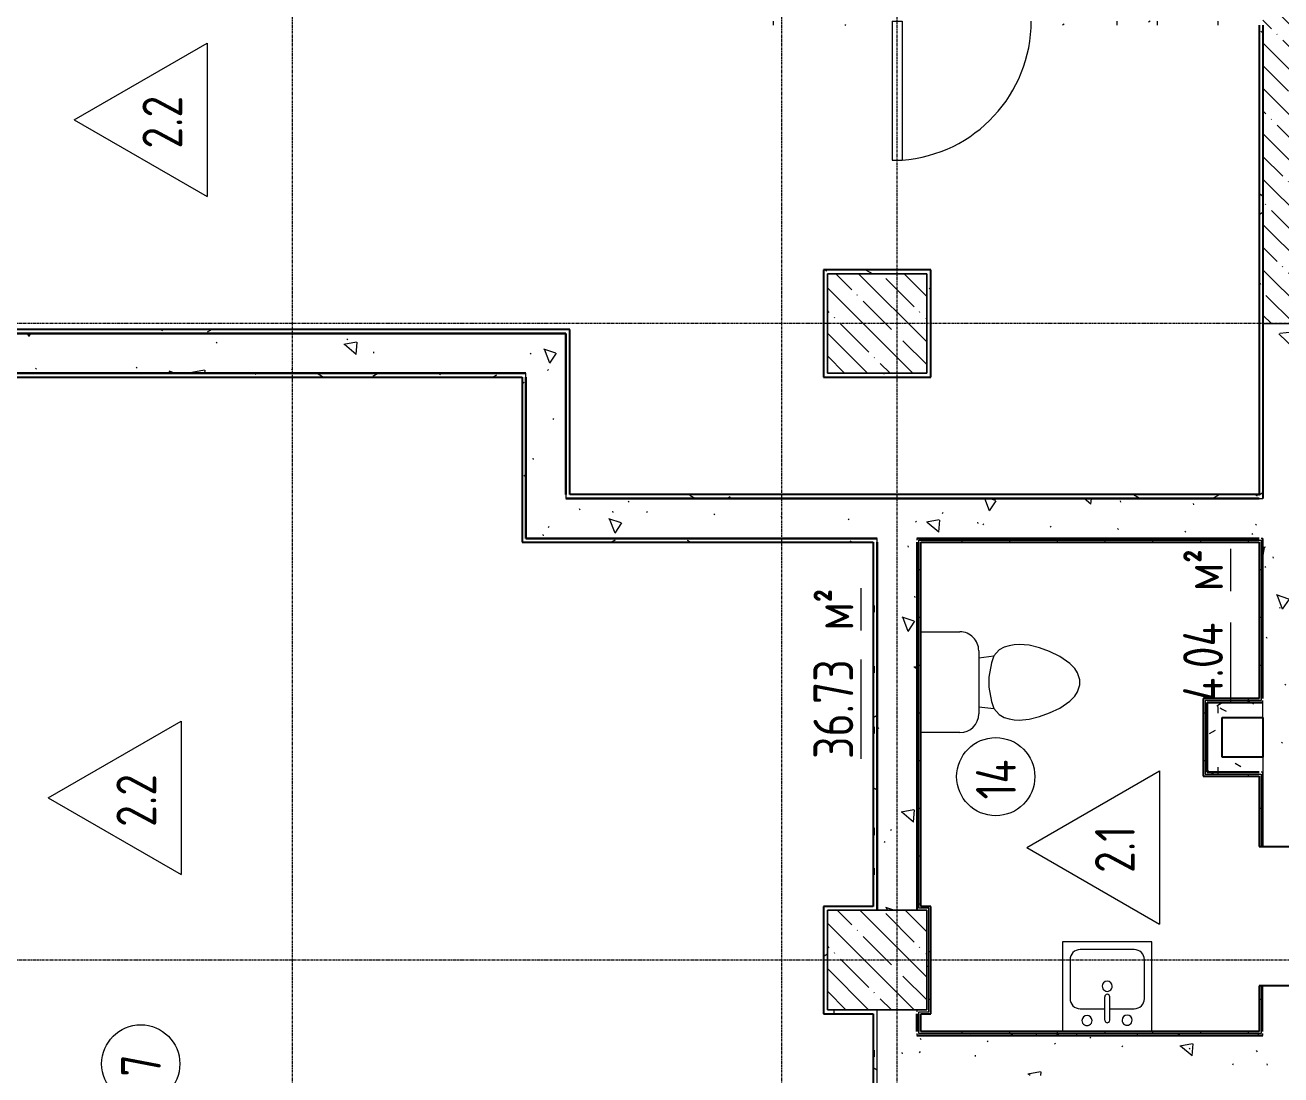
# Model space of a CAD drawing. Header units: millimetres. Extents: x -11854 to 4360091, y -19344 to 4989148.
# Drawn here: x 10300 to 16613, y 35315 to 40592 of the extents above; entities that cross this region are included whole.
import ezdxf

# ---------------------------------------------------------------- set-up
doc = ezdxf.new("R2010")
doc.units = ezdxf.units.MM
doc.linetypes.add('Линия сетки', pattern=[22.225, 12.7, -3.175, 3.175, -3.175])
for name, color, linetype, lineweight in [('A-AREA-IDEN', 254, 'Continuous', 9), ('A-DOOR', 254, 'Continuous', 9), ('A-WALL', 254, 'Continuous', 9), ('P-SANR-FIXT', 254, 'Continuous', 9), ('S-GRID', 254, 'Continuous', 9)]:
    doc.layers.add(name, color=color, linetype=linetype, lineweight=lineweight)
doc.styles.add('ISOCPEUR', font='isocpeur.ttf', dxfattribs={"width": 0.8, "height": 200})
doc.styles.add('ISOCPEUR_B', font='', dxfattribs={"width": 0.8, "height": 200})
doc.styles.add('ISOCPEUR_B_1', font='', dxfattribs={"width": 0.8, "height": 200})
doc.styles.get('ISOCPEUR_B').set_extended_font_data('ISOCPEUR', bold=True)
doc.styles.get('ISOCPEUR_B_1').set_extended_font_data('ISOCPEUR', bold=True)
pattern_1 = [(140, (23409.34, 513535.3), (63.7558, 728.7365), [76.2, -838.2]), (85, (23409.34, 513535.3), (-764.2276, -140.9716), [60.96, -670.56]), (190.451, (23414.65, 513596.05), (-700.4668, 587.77), [64.76, -712.36]), (136.184, (23206.1, 513535.3), (168.171, 1084.3162), [114.3, -1257.3]), (186.636, (23220.2, 513625.7), (-989.7098, 949.61), [97.14, -1068.54]), (81.184, (23206.1, 513535.3), (-989.7012, 949.6206), [91.44, -1005.84]), (111, (23256.94, 513636.9), (409.0606, 606.4579), [76.2, -838.2]), (56, (23256.94, 513636.9), (-736.7529, 247.2083), [60.96, -670.56]), (161.451, (23291, 513687.46), (-327.6855, 853.6683), [64.76, -712.36]), (127.5, (23409.34, 513535.32), (-338.22012, 12.3547), [6.706, -655.726, 6.706, -674.014, -673.1]), (127.5, (23409.34, 513535.32), (-338.22012, 12.3547), [-1343.152, 6.706, -666.394]), (97.5, (23409.34, 513535.32), (-400.72213, 267.27887), [6.706, -381.406, 6.706, -640.486, -256.54]), (97.5, (23409.34, 513535.32), (-400.72213, 267.27887), [-1035.304, 6.706, -249.834]), (57.5, (23409.34, 513308.76), (22.91534, 542.36333), [6.706, -247.294, 6.706, -1837.334]), (57.5, (23409.34, 513308.76), (22.91534, 542.36333), [-260.706, -785.774, 6.706, -1044.854]), (47.5, (23409.34, 513207.16), (-101.7071, 592.51696), [6.706, -323.494, 6.706, -1266.342]), (47.5, (23409.34, 513207.16), (-101.7071, 592.51696), [-336.906, -519.582, 6.706, -740.054])]
pattern_2 = [(90, (23409.34, 513535.32), (-101.6, 406.4), [33.528, -271.272, 33.528, -271.272, -1625.6]), (90, (23409.34, 513535.32), (-101.6, 406.4), [-609.6, 33.528, -576.072, 33.528, -271.272, -711.2]), (90, (23409.34, 513535.32), (-101.6, 406.4), [-1524, 33.528, -169.672, 33.528, -474.472]), (210, (23358.54, 513687.72), (-301.152724, -291.18818), [33.528, -271.272, 33.528, -1896.872]), (210, (23358.54, 513687.72), (-301.152724, -291.18818), [-338.328, -271.272, 33.528, -576.072, -1016]), (210, (23358.54, 513687.72), (-301.152724, -291.18818), [-1219.2, 33.528, -271.272, 33.528, -677.672]), (210, (23358.54, 513687.72), (-301.152724, -291.18818), [-1557.528, -169.672, 33.528, -474.472]), (330, (23155.34, 513738.52), (402.752724, -115.21182), [33.528, -271.272, 33.528, -1896.872]), (330, (23155.34, 513738.52), (402.752724, -115.21182), [-338.328, -271.272, 33.528, -576.072, -1016]), (330, (23155.34, 513738.52), (402.752724, -115.21182), [-1219.2, 33.528, -271.272, 33.528, -677.672]), (330, (23155.34, 513738.52), (402.752724, -115.21182), [-1557.528, -169.672, 33.528, -474.472])]
pattern_3 = [(135, (23409.34, 513535.32), (-114.049253, -114.049253), []), (135, (23409.34, 513649.37), (-114.049253, -114.049253), [201.612, -40.322, 3.353, -36.97])]
pattern_4 = [(90, (23409.34, 513535.32), (-240, 7e-14), []), (180, (23409.34, 513535.32), (-9e-14, -240), [])]

# ---------------------------------------------------------------- blocks, each defined once
blk = doc.blocks.new('Одиночные-Щитовые - Дверной блок внутренний глухой ДГ 21х7 Л-4429184-1Г')
at = {"layer": 'A-DOOR', "lineweight": 18}
for p, q in [((299, 100), (299, 798.1)), ((350, 798.1), (299, 798.1)), ((350, 100), (350, 798.1)), ((350, 100), (299, 100))]:
    blk.add_line(p, q, dxfattribs=at)
at = {"layer": 'A-DOOR'}
blk.add_arc((350, 100), 700, 94.17811, 180, dxfattribs=at)
blk = doc.blocks.new('Туалет-Домашний-3D - Туалет-Домашний-3D-2031272-1Г')
at = {"layer": 'P-SANR-FIXT'}
for p, q in [((-253.4, 298.4), (-253.4, 494.7)), ((253.4, 494.7), (253.4, 298.4)), ((158.7, 203.8), (-158.8, 203.8)), ((-123.5, 203.8), (-132.3, 127)), ((123.5, 203.8), (132.3, 127)), ((-132.3, 127), (-162.6, 101.6)), ((-97.4, 139.7), (-132.3, 127)), ((-25.4, 152.4), (-97.4, 139.7)), ((25.4, 152.4), (-25.4, 152.4)), ((97.4, 139.7), (25.4, 152.4)), ((132.3, 127), (97.4, 139.7)), ((162.6, 101.6), (132.3, 127)), ((-177, 76.2), (-183.8, 50.8)), ((-162.6, 101.6), (-177, 76.2)), ((177, 76.2), (162.6, 101.6)), ((183.8, 50.8), (177, 76.2)), ((-188.3, 25.3), (-190.5, 0)), ((-190.5, 0), (-186.1, -50.6)), ((-183.8, 50.8), (-188.3, 25.3)), ((188.3, 25.3), (183.8, 50.8)), ((186.1, -50.6), (190.5, 0)), ((190.5, 0), (188.3, 25.3)), ((-186.1, -50.6), (-172.4, -101.6)), ((172.4, -101.6), (186.1, -50.6)), ((-172.4, -101.6), (-153.9, -152.4)), ((153.9, -152.4), (172.4, -101.6)), ((-153.9, -152.4), (-130.2, -203.2)), ((130.2, -203.2), (153.9, -152.4)), ((-130.2, -203.2), (-95, -254)), ((95, -254), (130.2, -203.2)), ((-95, -254), (-69.6, -279.4)), ((-69.6, -279.4), (-47.6, -292.1)), ((-47.6, -292.1), (-12.7, -304.8)), ((-12.7, -304.8), (12.7, -304.8)), ((12.7, -304.8), (47.6, -292.1)), ((47.6, -292.1), (69.6, -279.4)), ((69.6, -279.4), (95, -254))]:
    blk.add_line(p, q, dxfattribs=at)
for centre, start, end in [((-158.8, 298.4), 180, 270), ((158.7, 298.4), 270, 360)]:
    blk.add_arc(centre, 94.6, start, end, dxfattribs=at)
blk = doc.blocks.new('Кухонная мойка-Островок - 450 x 450 мм-2032278-1Г')
at = {"layer": 'P-SANR-FIXT'}
for p, q in [((240.7, 227.3), (-209.3, 227.3)), ((-209.3, 227.3), (-209.3, -222.7)), ((240.7, -222.7), (240.7, 227.3)), ((3, 170.2), (3, 53.1)), ((28.4, 170.2), (28.4, 53.1)), ((3, 113), (-120.4, 113)), ((151.8, 113), (28.4, 113)), ((-171.2, 62.2), (-171.2, -133.8)), ((202.6, -133.8), (202.6, 62.2)), ((-120.4, -184.6), (151.8, -184.6)), ((-209.3, -222.7), (240.7, -222.7))]:
    blk.add_line(p, q, dxfattribs=at)
for centre, radius, start, end in [((-84.3, 170.2), 25.4, 360, 180), ((117.3, 172.3), 25.4, 360, 180), ((-84.3, 170.2), 25.4, 180, 360), ((15.7, 170.2), 12.7, 360, 180), ((117.3, 172.3), 25.4, 180, 0), ((-120.4, 62.2), 50.8, 90, 180), ((151.8, 62.2), 50.8, 360, 90), ((15.7, 0), 25.4, 360, 180), ((15.7, 0), 25.4, 180, 0), ((15.7, 53.1), 12.7, 180, 0), ((-120.4, -133.8), 50.8, 180, 270), ((151.8, -133.8), 50.8, 270, 0)]:
    blk.add_arc(centre, radius, start, end, dxfattribs=at)
blk = doc.blocks.new('АР-Марка-Помещения-Этаж_Секция_Номер - Номер-1294543-1Г')
at = {"layer": 'A-AREA-IDEN'}
blk.add_circle((0, 1.219), 1.965, dxfattribs=at)
blk = doc.blocks.new('МАРКА ПОМЕЩЕНИЯ - ПОЛЫ - ОТДЕЛКА ПОЛА-6347798-1Г')
at = {"layer": 'A-AREA-IDEN'}
for p, q in [((0, 4.233), (-3.855, -2.444)), ((0, 4.233), (3.855, -2.444)), ((3.855, -2.444), (-3.855, -2.444))]:
    blk.add_line(p, q, dxfattribs=at)

msp = doc.modelspace()

# ---------------------------------------------------------------- hatches: boundary and pattern name
at = {"layer": 'A-WALL'}
h = msp.add_hatch(dxfattribs=at)
h.set_pattern_fill('FP_1', color=8, angle=90, style=0, pattern_type=2)
h.set_pattern_definition(pattern_3)
h.paths.add_polyline_path([(16722.6, 40812.5), (16722.6, 42482.4), (16522.6, 42482.4), (16522.6, 39092.4), (16722.6, 39092.4), (16722.6, 40612.5)])
h = msp.add_hatch(dxfattribs=at)
h.set_pattern_fill('FP_4', color=8, angle=90, style=0, pattern_type=2)
h.set_pattern_definition(pattern_2)
h.paths.add_polyline_path([(16522.6, 40592.4), (16522.6, 40612.4), (15357.6, 40612.4), (15357.6, 40592.4), (16502.6, 40592.4)])
h.paths.add_polyline_path([(14657.6, 40592.4), (14657.6, 40612.4), (13988.9, 40612.4), (13988.9, 40592.4), (14258.1, 40592.4)])
h = msp.add_hatch(dxfattribs=at)
h.set_pattern_fill('FP_4', color=8, angle=90, style=0, pattern_type=2)
h.set_pattern_definition(pattern_2)
h.paths.add_polyline_path([(16522.6, 38667), (16522.6, 40592.4), (16502.6, 40592.4), (16502.6, 38212.4), (16522.6, 38212.4)])
h = msp.add_hatch(dxfattribs=at)
h.set_pattern_fill('FP_4', color=8, angle=90, style=0, pattern_type=2)
h.set_pattern_definition(pattern_2)
h.paths.add_polyline_path([(14832.6, 39362.4), (14312.6, 39362.4), (14312.6, 39342.4), (14832.6, 39342.4)])
h = msp.add_hatch(dxfattribs=at)
h.set_pattern_fill('FP_1', color=8, angle=90, style=0, pattern_type=2)
h.set_pattern_definition(pattern_3)
h.paths.add_polyline_path([(14832.6, 39342.4), (14332.6, 39342.4), (14332.6, 38842.4), (14832.6, 38842.4)])
h = msp.add_hatch(dxfattribs=at)
h.set_pattern_fill('FP_4', color=8, angle=90, style=0, pattern_type=2)
h.set_pattern_definition(pattern_2)
h.paths.add_polyline_path([(14852.6, 39362.4), (14832.6, 39362.4), (14832.6, 38842.4), (14852.6, 38842.4)])
h = msp.add_hatch(dxfattribs=at)
h.set_pattern_fill('FP_2', color=8, angle=90, style=0, pattern_type=2)
h.set_pattern_definition(pattern_1)
h.paths.add_polyline_path([(16722.6, 39092.4), (16522.6, 39092.4), (16522.6, 36462.4), (16722.6, 36462.4), (16722.6, 38667)])
h.paths.add_polyline_path([(16722.6, 29052.4), (16722.6, 30817.4), (16522.6, 30817.4), (16522.6, 29032.4), (16722.6, 29032.4)])
h.paths.add_polyline_path([(16722.6, 31517.4), (16722.6, 32482.4), (16522.6, 32482.4), (16522.6, 31517.4)])
h.paths.add_polyline_path([(16722.6, 32682.4), (16722.6, 35762.4), (16522.6, 35762.4), (16522.6, 32682.4)])
h = msp.add_hatch(dxfattribs=at)
h.set_pattern_fill('FP_2', color=8, angle=90, style=0, pattern_type=2)
h.set_pattern_definition(pattern_1)
h.paths.add_polyline_path([(12817.6, 39042.4), (8792.6, 39042.4), (8792.6, 38842.4), (12817.6, 38842.4)])
h.paths.add_polyline_path([(8292.6, 39042.4), (7202.8, 39042.4), (7204, 38942.4), (7206.5, 38842.4), (8292.6, 38842.4)])
h = msp.add_hatch(dxfattribs=at)
h.set_pattern_fill('FP_4', color=8, angle=90, style=0, pattern_type=2)
h.set_pattern_definition(pattern_2)
h.paths.add_polyline_path([(13017.6, 39062.4), (8792.6, 39062.4), (8792.6, 39042.4), (13017.6, 39042.4)])
h = msp.add_hatch(dxfattribs=at)
h.set_pattern_fill('FP_2', color=8, angle=90, style=0, pattern_type=2)
h.set_pattern_definition(pattern_1)
h.paths.add_polyline_path([(13017.6, 39042.4), (12817.6, 39042.4), (12817.6, 38012.4), (13017.6, 38012.4), (13017.6, 38667)])
h = msp.add_hatch(dxfattribs=at)
h.set_pattern_fill('FP_4', color=8, angle=90, style=0, pattern_type=2)
h.set_pattern_definition(pattern_2)
h.paths.add_polyline_path([(12817.6, 38842.4), (7426.6, 38842.4), (7427.3, 38822.4), (12817.6, 38822.4)])
h = msp.add_hatch(dxfattribs=at)
h.set_pattern_fill('FP_4', color=8, angle=90, style=0, pattern_type=2)
h.set_pattern_definition(pattern_2)
h.paths.add_polyline_path([(14852.6, 38822.4), (14852.6, 38842.4), (14312.6, 38842.4), (14312.6, 38822.4)])
h = msp.add_hatch(dxfattribs=at)
h.set_pattern_fill('FP_4', color=8, angle=90, style=0, pattern_type=2)
h.set_pattern_definition(pattern_2)
h.paths.add_polyline_path([(12817.6, 38822.4), (12797.6, 38822.4), (12797.6, 37992.4), (12817.6, 37992.4), (12817.6, 38667)])
h = msp.add_hatch(dxfattribs=at)
h.set_pattern_fill('FP_4', color=8, angle=90, style=0, pattern_type=2)
h.set_pattern_definition(pattern_2)
h.paths.add_polyline_path([(16502.6, 38212.4), (16502.6, 38232.4), (13017.6, 38232.4), (13017.6, 38212.4), (15933.8, 38212.4)])
h = msp.add_hatch(dxfattribs=at)
h.set_pattern_fill('FP_2', color=8, angle=90, style=0, pattern_type=2)
h.set_pattern_definition(pattern_1)
h.paths.add_polyline_path([(16522.6, 38212.4), (13017.6, 38212.4), (13017.6, 38012.4), (16522.6, 38012.4)])
h = msp.add_hatch(dxfattribs=at)
h.set_pattern_fill('FP_4', color=8, angle=90, style=0, pattern_type=2)
h.set_pattern_definition(pattern_2)
h.paths.add_polyline_path([(14582.6, 38012.4), (12817.6, 38012.4), (12817.6, 37992.4), (14582.6, 37992.4)])
h = msp.add_hatch(dxfattribs=at)
h.set_pattern_fill('FP_2', color=8, angle=90, style=0, pattern_type=2)
h.set_pattern_definition(pattern_1)
h.paths.add_polyline_path([(14782.6, 32682.4), (14782.6, 34012.4), (14582.6, 34012.4), (14582.6, 32682.4), (14677, 32682.4)])
h.paths.add_polyline_path([(14782.6, 35512.4), (14782.6, 35642.4), (14582.6, 35642.4), (14582.6, 34712.4), (14782.6, 34712.4), (14782.6, 35445.7)])
h.paths.add_polyline_path([(14782.6, 37992.4), (14782.6, 38012.4), (14582.6, 38012.4), (14582.6, 36142.4), (14782.6, 36142.4), (14782.6, 37235.3)])
h = msp.add_hatch(dxfattribs=at)
h.set_pattern_fill('FP_4', color=8, angle=90, style=0, pattern_type=2)
h.set_pattern_definition(pattern_2)
h.paths.add_polyline_path([(16512.6, 38002.4), (16512.6, 38012.4), (14782.6, 38012.4), (14782.6, 38002.4), (16502.6, 38002.4)])
h = msp.add_hatch(dxfattribs=at)
h.set_pattern_fill('FP_4', color=8, angle=90, style=0, pattern_type=2)
h.set_pattern_definition(pattern_2)
h.paths.add_polyline_path([(14582.6, 36142.4), (14582.6, 37992.4), (14562.6, 37992.4), (14562.6, 36142.4)])
h = msp.add_hatch(dxfattribs=at)
h.set_pattern_fill('FP_4', color=8, angle=90, style=0, pattern_type=2)
h.set_pattern_definition(pattern_2)
h.paths.add_polyline_path([(14792.6, 36152.4), (14792.6, 38002.4), (14782.6, 38002.4), (14782.6, 36152.4)])
h = msp.add_hatch(dxfattribs=at)
h.set_pattern_fill('FP_6', color=8, angle=90, style=0, pattern_type=2)
h.set_pattern_definition(pattern_4)
h.paths.add_polyline_path([(16502.6, 38002.4), (14792.6, 38002.4), (14792.6, 37992.4), (16502.6, 37992.4)])
h = msp.add_hatch(dxfattribs=at)
h.set_pattern_fill('FP_6', color=8, angle=90, style=0, pattern_type=2)
h.set_pattern_definition(pattern_4)
h.paths.add_polyline_path([(14802.6, 36162.4), (14802.6, 37992.4), (14792.6, 37992.4), (14792.6, 36162.4)])
h = msp.add_hatch(dxfattribs=at)
h.set_pattern_fill('FP_6', color=8, angle=90, style=0, pattern_type=2)
h.set_pattern_definition(pattern_4)
h.paths.add_polyline_path([(16512.6, 38002.4), (16502.6, 38002.4), (16502.6, 37207.4), (16512.6, 37207.4), (16512.6, 37235.3)])
h = msp.add_hatch(dxfattribs=at)
h.set_pattern_fill('FP_6', color=8, angle=90, style=0, pattern_type=2)
h.set_pattern_definition(pattern_4)
h.paths.add_polyline_path([(16232.6, 37197.4), (16232.6, 37207.4), (16222.6, 37207.4), (16222.6, 36827.4), (16232.6, 36827.4), (16232.6, 36837.4)])
h = msp.add_hatch(dxfattribs=at)
h.set_pattern_fill('FP_6', color=8, angle=90, style=0, pattern_type=2)
h.set_pattern_definition(pattern_4)
h.paths.add_polyline_path([(16512.6, 37197.4), (16512.6, 37207.4), (16232.6, 37207.4), (16232.6, 37197.4), (16352.8, 37197.4)])
h = msp.add_hatch(dxfattribs=at)
h.set_pattern_fill('FP_4', color=8, angle=90, style=0, pattern_type=2)
h.set_pattern_definition(pattern_2)
h.paths.add_polyline_path([(16522.6, 37187.4), (16522.6, 37197.4), (16242.6, 37197.4), (16242.6, 37187.4), (16352.8, 37187.4)])
h = msp.add_hatch(dxfattribs=at)
h.set_pattern_fill('FP_4', color=8, angle=90, style=0, pattern_type=2)
h.set_pattern_definition(pattern_2)
h.paths.add_polyline_path([(16317.6, 37187.4), (16242.6, 37187.4), (16242.6, 36912.4), (16317.6, 36912.4), (16317.6, 37112.4)])
h = msp.add_hatch(dxfattribs=at)
h.set_pattern_fill('FP_4', color=8, angle=90, style=0, pattern_type=2)
h.set_pattern_definition(pattern_2)
h.paths.add_polyline_path([(16522.6, 37112.4), (16522.6, 37187.4), (16317.6, 37187.4), (16317.6, 37112.4), (16352.8, 37112.4)])
h = msp.add_hatch(dxfattribs=at)
h.set_pattern_fill('FP_4', color=8, angle=90, style=0, pattern_type=2)
h.set_pattern_definition(pattern_2)
h.paths.add_polyline_path([(16522.6, 36837.4), (16522.6, 36912.4), (16242.6, 36912.4), (16242.6, 36837.4), (16512.6, 36837.4)])
h = msp.add_hatch(dxfattribs=at)
h.set_pattern_fill('FP_6', color=8, angle=90, style=0, pattern_type=2)
h.set_pattern_definition(pattern_4)
h.paths.add_polyline_path([(16502.6, 36827.4), (16222.6, 36827.4), (16222.6, 36817.4), (16502.6, 36817.4)])
h = msp.add_hatch(dxfattribs=at)
h.set_pattern_fill('FP_4', color=8, angle=90, style=0, pattern_type=2)
h.set_pattern_definition(pattern_2)
h.paths.add_polyline_path([(16512.6, 36837.4), (16232.6, 36837.4), (16232.6, 36827.4), (16512.6, 36827.4)])
h = msp.add_hatch(dxfattribs=at)
h.set_pattern_fill('FP_6', color=8, angle=90, style=0, pattern_type=2)
h.set_pattern_definition(pattern_4)
h.paths.add_polyline_path([(16512.6, 35762.4), (16502.6, 35762.4), (16502.6, 35532.4), (16512.6, 35532.4)])
h.paths.add_polyline_path([(16512.6, 36827.4), (16502.6, 36827.4), (16502.6, 36462.4), (16512.6, 36462.4), (16512.6, 36519.4)])
h = msp.add_hatch(dxfattribs=at)
h.set_pattern_fill('FP_4', color=8, angle=90, style=0, pattern_type=2)
h.set_pattern_definition(pattern_2)
h.paths.add_polyline_path([(16522.6, 35762.4), (16512.6, 35762.4), (16512.6, 35522.4), (16522.6, 35522.4), (16522.6, 35532.4)])
h.paths.add_polyline_path([(16522.6, 36462.4), (16522.6, 36837.4), (16512.6, 36837.4), (16512.6, 36462.4)])
h = msp.add_hatch(dxfattribs=at)
h.set_pattern_fill('FP_4', color=8, angle=90, style=0, pattern_type=2)
h.set_pattern_definition(pattern_2)
h.paths.add_polyline_path([(14332.6, 36142.4), (14312.6, 36142.4), (14312.6, 35622.4), (14332.6, 35622.4), (14332.6, 35803.6)])
h = msp.add_hatch(dxfattribs=at)
h.set_pattern_fill('FP_1', color=8, angle=90, style=0, pattern_type=2)
h.set_pattern_definition(pattern_3)
h.paths.add_polyline_path([(14832.6, 36142.4), (14332.6, 36142.4), (14332.6, 35642.4), (14832.6, 35642.4), (14832.6, 35803.6)])
h = msp.add_hatch(dxfattribs=at)
h.set_pattern_fill('FP_4', color=8, angle=90, style=0, pattern_type=2)
h.set_pattern_definition(pattern_2)
h.paths.add_polyline_path([(14842.6, 35803.6), (14842.6, 36142.4), (14832.6, 36142.4), (14832.6, 35642.4), (14842.6, 35642.4)])
h = msp.add_hatch(dxfattribs=at)
h.set_pattern_fill('FP_6', color=8, angle=90, style=0, pattern_type=2)
h.set_pattern_definition(pattern_4)
h.paths.add_polyline_path([(14852.6, 35642.4), (14852.6, 36152.4), (14842.6, 36152.4), (14842.6, 35632.4), (14852.6, 35632.4)])
h = msp.add_hatch(dxfattribs=at)
h.set_pattern_fill('FP_4', color=8, angle=90, style=0, pattern_type=2)
h.set_pattern_definition(pattern_2)
h.paths.add_polyline_path([(14582.6, 35642.4), (14332.6, 35642.4), (14332.6, 35622.4), (14582.6, 35622.4)])
h = msp.add_hatch(dxfattribs=at)
h.set_pattern_fill('FP_4', color=8, angle=90, style=0, pattern_type=2)
h.set_pattern_definition(pattern_2)
h.paths.add_polyline_path([(14582.6, 35622.4), (14562.6, 35622.4), (14562.6, 34712.4), (14582.6, 34712.4), (14582.6, 35087.8)])
h.paths.add_polyline_path([(14582.6, 32682.4), (14582.6, 34012.4), (14562.6, 34012.4), (14562.6, 32682.4)])
h = msp.add_hatch(dxfattribs=at)
h.set_pattern_fill('FP_4', color=8, angle=90, style=0, pattern_type=2)
h.set_pattern_definition(pattern_2)
h.paths.add_polyline_path([(16522.6, 35512.4), (16522.6, 35522.4), (14782.6, 35522.4), (14782.6, 35512.4), (15933.8, 35512.4)])
h = msp.add_hatch(dxfattribs=at)
h.set_pattern_fill('FP_2', color=8, angle=90, style=0, pattern_type=2)
h.set_pattern_definition(pattern_1)
h.paths.add_polyline_path([(16522.6, 35512.5), (14782.6, 35512.4), (14782.6, 35312.4), (16522.6, 35312.5)])
h = msp.add_hatch(dxfattribs=at)
h.set_pattern_fill('FP_6', color=8, angle=90, style=0, pattern_type=2)
h.set_pattern_definition(pattern_4)
h.paths.add_polyline_path([(16512.6, 35522.4), (16512.6, 35532.4), (14792.6, 35532.4), (14792.6, 35522.4), (15933.8, 35522.4)])

# ---------------------------------------------------------------- linework, layer by layer
at = {"layer": 'A-WALL', "color": 8, "lineweight": 25}
for p, q in [((16502.6, 40592.4), (16502.6, 38232.4)), ((16522.6, 40592.4), (16522.6, 38212.4)), ((14852.6, 39362.4), (14312.6, 39362.4)), ((14312.6, 39362.4), (14312.6, 38822.4)), ((14852.6, 38822.4), (14852.6, 39362.4)), ((13017.6, 39042.4), (8792.6, 39042.4)), ((8792.6, 39042.4), (13017.6, 39042.4)), ((13037.6, 39062.4), (8812.6, 39062.4)), ((13017.6, 38232.4), (13017.6, 39042.4)), ((13017.6, 39042.4), (13017.6, 38232.4)), ((13037.6, 38232.4), (13037.6, 39062.4)), ((12817.6, 38842.4), (8292.6, 38842.4)), ((8792.6, 38842.4), (12817.6, 38842.4)), ((7427.3, 38822.4), (12797.6, 38822.4)), ((12797.6, 38822.4), (12797.6, 37992.4)), ((12817.6, 38822.4), (12817.6, 38012.4)), ((12817.6, 38012.4), (12817.6, 38822.4)), ((14312.6, 38822.4), (14852.6, 38822.4)), ((16502.6, 38212.4), (13017.6, 38212.4)), ((13017.6, 38212.4), (16502.6, 38212.4)), ((16502.6, 38232.4), (13037.6, 38232.4)), ((12817.6, 38012.4), (14582.6, 38012.4)), ((14582.6, 38012.4), (12817.6, 38012.4)), ((14782.6, 38012.4), (16502.6, 38012.4)), ((16502.6, 38012.4), (14782.6, 38012.4)), ((16522.6, 37207.4), (16522.6, 38012.4)), ((12797.6, 37992.4), (14562.6, 37992.4)), ((14562.6, 37992.4), (14562.6, 36162.4)), ((14582.6, 37992.4), (14582.6, 36142.4)), ((14582.6, 36142.4), (14582.6, 37992.4)), ((14782.6, 37992.4), (14782.6, 36142.4)), ((14802.6, 37992.4), (16502.6, 37992.4)), ((14802.6, 36162.4), (14802.6, 37992.4)), ((16502.6, 37992.4), (16502.6, 37207.4)), ((16222.6, 37207.4), (16222.6, 36817.4)), ((16502.6, 37207.4), (16222.6, 37207.4)), ((16242.6, 37187.4), (16242.6, 36837.4)), ((16522.6, 37187.4), (16242.6, 37187.4)), ((16242.6, 36837.4), (16242.6, 37187.4)), ((16242.6, 37187.4), (16522.6, 37187.4)), ((16317.6, 36912.4), (16317.6, 37112.4)), ((16317.6, 37112.4), (16522.6, 37112.4)), ((16522.6, 37112.4), (16522.6, 36912.4)), ((16522.6, 36912.4), (16317.6, 36912.4)), ((16222.6, 36817.4), (16502.6, 36817.4)), ((16242.6, 36837.4), (16502.6, 36837.4)), ((16502.6, 36837.4), (16242.6, 36837.4)), ((16502.6, 36817.4), (16502.6, 36462.4)), ((16502.6, 36462.4), (16522.6, 36462.4)), ((16522.6, 36462.4), (16742.6, 36462.4)), ((14562.6, 36162.4), (14312.6, 36162.4)), ((14312.6, 36162.4), (14312.6, 35622.4)), ((14852.6, 36162.4), (14802.6, 36162.4)), ((14852.6, 35622.4), (14852.6, 36162.4)), ((16742.6, 35762.4), (16502.6, 35762.4)), ((16502.6, 35762.4), (16502.6, 35532.4)), ((14312.6, 35622.4), (14562.6, 35622.4)), ((14562.6, 35622.4), (14562.6, 34712.4)), ((14782.6, 35532.4), (14782.6, 35622.4)), ((14782.6, 35622.4), (14782.6, 35532.4)), ((14802.6, 35622.4), (14852.6, 35622.4)), ((14802.6, 35532.4), (14802.6, 35622.4)), ((16522.6, 35512.5), (14782.6, 35512.4)), ((14782.6, 35512.4), (16522.6, 35512.4)), ((16502.6, 35532.4), (14802.6, 35532.4))]:
    msp.add_line(p, q, dxfattribs=at)
at = {"layer": 'A-WALL', "color": 8}
for p, q in [((14832.6, 39342.4), (14332.6, 39342.4)), ((14332.6, 39342.4), (14332.6, 38842.4)), ((14332.6, 39342.4), (14832.6, 39342.4)), ((14332.6, 38842.4), (14332.6, 39342.4)), ((14832.6, 38842.4), (14832.6, 39342.4)), ((14832.6, 39342.4), (14832.6, 38842.4)), ((16522.6, 39092.4), (16722.6, 39092.4)), ((12817.6, 38822.4), (12817.6, 38842.4)), ((14332.6, 38842.4), (14832.6, 38842.4)), ((14832.6, 38842.4), (14332.6, 38842.4)), ((13017.6, 38232.4), (13017.6, 38212.4)), ((16502.6, 38212.4), (16522.6, 38212.4)), ((14582.6, 37992.4), (14582.6, 38012.4)), ((14782.6, 38012.4), (14782.6, 38002.4)), ((16522.6, 38012.4), (16512.6, 38012.4)), ((14792.6, 38002.4), (16512.6, 38002.4)), ((14792.6, 36152.4), (14792.6, 38002.4)), ((16512.6, 38002.4), (16512.6, 37197.4)), ((16232.6, 37197.4), (16232.6, 36827.4)), ((16512.6, 37197.4), (16232.6, 37197.4)), ((16522.6, 37187.4), (16522.6, 37197.4)), ((16522.6, 37112.4), (16522.6, 37187.4)), ((16522.6, 36912.4), (16522.6, 36462.4)), ((16232.6, 36827.4), (16512.6, 36827.4)), ((16522.6, 36837.4), (16512.6, 36837.4)), ((16512.6, 36827.4), (16512.6, 36462.4)), ((16522.6, 36462.4), (16522.6, 36837.4)), ((14562.6, 36142.4), (14332.6, 36142.4)), ((14332.6, 36142.4), (14332.6, 35642.4)), ((14332.6, 36142.4), (14582.6, 36142.4)), ((14332.6, 35642.4), (14332.6, 36142.4)), ((14582.6, 36142.4), (14562.6, 36142.4)), ((14582.6, 36142.4), (14782.6, 36142.4)), ((14782.6, 36142.4), (14582.6, 36142.4)), ((14832.6, 36142.4), (14782.6, 36142.4)), ((14782.6, 36142.4), (14832.6, 36142.4)), ((14842.6, 36152.4), (14792.6, 36152.4)), ((14832.6, 35642.4), (14832.6, 36142.4)), ((14832.6, 36142.4), (14832.6, 35642.4)), ((14842.6, 35632.4), (14842.6, 36152.4)), ((16512.6, 35762.4), (16512.6, 35522.4)), ((16522.6, 35532.4), (16522.6, 35762.4)), ((14332.6, 35642.4), (14582.6, 35642.4)), ((14582.6, 35642.4), (14332.6, 35642.4)), ((14782.6, 35642.4), (14582.6, 35642.4)), ((14582.6, 35642.4), (14782.6, 35642.4)), ((14582.6, 34712.4), (14582.6, 35642.4)), ((14782.6, 35642.4), (14832.6, 35642.4)), ((14832.6, 35642.4), (14782.6, 35642.4)), ((14782.6, 35642.4), (14782.6, 35632.4)), ((14792.6, 35632.4), (14842.6, 35632.4)), ((14792.6, 35522.4), (14792.6, 35632.4)), ((14782.6, 35522.4), (14782.6, 35512.4)), ((16512.6, 35522.4), (14792.6, 35522.4)), ((16522.6, 35512.4), (16522.6, 35522.4))]:
    msp.add_line(p, q, dxfattribs=at)
at = {"layer": 'S-GRID', "color": 8, "linetype": 'Линия сетки'}
for p, q in [((11642.6, 43877.4), (11642.6, 16449)), ((14102.6, 43877.4), (14102.6, 16449)), ((14682.6, 43877.4), (14682.6, 16449)), ((24884.5, 39092.4), (-1161, 39092.4)), ((24884.5, 35892.4), (-1161, 35892.4))]:
    msp.add_line(p, q, dxfattribs=at)

# ---------------------------------------------------------------- block references
at = {"layer": 'A-AREA-IDEN', "color": 8, "xscale": 99.99999999999991, "yscale": 99.99999999999991, "zscale": 99.99999999999991, "rotation": 89.99999999999999}
for name, p in [('МАРКА ПОМЕЩЕНИЯ - ПОЛЫ - ОТДЕЛКА ПОЛА-6347798-1Г', (10970.1, 40116.8)), ('МАРКА ПОМЕЩЕНИЯ - ПОЛЫ - ОТДЕЛКА ПОЛА-6347798-1Г', (10839.4, 36707.2)), ('АР-Марка-Помещения-Этаж_Секция_Номер - Номер-1294543-1Г', (15300.9, 36814.3)), ('МАРКА ПОМЕЩЕНИЯ - ПОЛЫ - ОТДЕЛКА ПОЛА-6347798-1Г', (15758.6, 36457.7)), ('АР-Марка-Помещения-Этаж_Секция_Номер - Номер-1294543-1Г', (11002.8, 35370.5))]:
    msp.add_blockref(name, p, dxfattribs=at)
at = {"layer": 'A-DOOR', "color": 8, "rotation": 180.0010002046649}
msp.add_blockref('Одиночные-Щитовые - Дверной блок внутренний глухой ДГ 21х7 Л-4429184-1Г', (15007.6, 40712.4), dxfattribs=at)
at = {"layer": 'P-SANR-FIXT', "color": 8}
for name, p, rotation in [('Туалет-Домашний-3D - Туалет-Домашний-3D-2031272-1Г', (15297.3, 37289), 89.99999999999999), ('Кухонная мойка-Островок - 450 x 450 мм-2032278-1Г', (15755.2, 35760.5), 180)]:
    msp.add_blockref(name, p, dxfattribs=dict(at, rotation=rotation))

# ---------------------------------------------------------------- texts
at = {"layer": 'A-AREA-IDEN', "color": 8, "char_height": 200, "attachment_point": 1, "rotation": 90}
for s, insert, width, style in [('2.2', (10889.4, 39971.4), 339.915, 'ISOCPEUR'), ('\\L\\fISOCPEUR|b1|i0|c238|p34|;\\W.8;\\L²', (16121.2, 37885.1), 128.27, 'ISOCPEUR_B_1'), ('\\L\\fISOCPEUR|b1|i0|c204|p34|;\\W.8;\\Lм', (16121.2, 37747.5), 166.751, 'ISOCPEUR_B'), ('\\L\\fISOCPEUR|b1|i0|c238|p34|;\\W.8;\\L²', (14262.8, 37686.8), 128.27, 'ISOCPEUR_B_1'), ('\\L\\fISOCPEUR|b1|i0|c204|p34|;\\W.8;\\Lм', (14262.8, 37549.2), 166.751, 'ISOCPEUR_B'), ('\\L4.04 ', (16121.2, 37191.8), 673.417, 'ISOCPEUR_B'), ('\\L36.73 ', (14262.8, 36903.7), 782.447, 'ISOCPEUR_B'), ('14', (15080.1, 36699.7), 269.367, 'ISOCPEUR_B'), ('2.2', (10758.7, 36561.8), 339.915, 'ISOCPEUR'), ('2.1', (15678, 36330.6), 295.021, 'ISOCPEUR'), ('\\fISOCPEUR|b1|i0|c204|p34|;\\W.8;7', (10782, 35306.3), 147.51, 'ISOCPEUR_B')]:
    msp.add_mtext(s, dxfattribs=dict(at, insert=insert, width=width, style=style))

doc.saveas('drawing.dxf')
